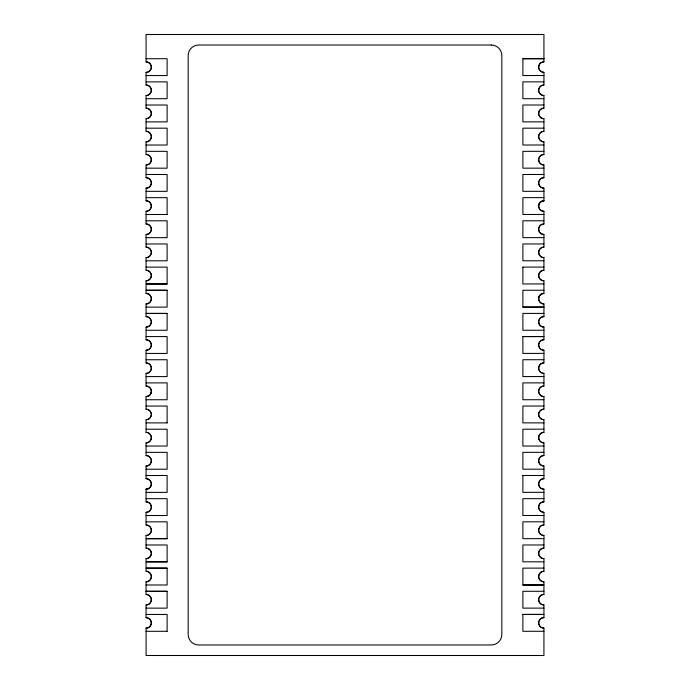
<?xml version="1.0" encoding="UTF-8"?>
<svg xmlns="http://www.w3.org/2000/svg" width="690" height="690" viewBox="0 0 690 690"><rect width="100%" height="100%" fill="white"/><g stroke="black" fill="none" stroke-linecap="round" stroke-linejoin="round"><path stroke-width="1.03" d="M543.927 58.693L522.882 58.693L522.882 75.546L543.927 75.529M146.073 58.728L167.118 58.71L167.118 75.564L146.073 75.564M522.882 58.71L543.927 58.71M146.073 81.869L167.118 81.869L167.118 98.722L146.073 98.705M543.927 81.851L522.882 81.869L522.882 98.705L543.927 98.687M146.073 105.035L167.118 105.018L167.118 121.88L146.073 121.88M543.927 105.001L522.882 105.018L522.882 121.863L543.927 121.845M146.073 128.176L167.118 128.176L167.118 145.029L146.073 145.029M543.927 128.159L522.882 128.176L522.882 145.021L543.927 145.004M146.073 151.334L167.118 151.334L167.118 168.188L146.073 168.17M543.927 151.317L522.882 151.334L522.882 168.17L543.927 168.153M146.073 174.492L167.118 174.492L167.118 191.346L146.073 191.328M543.927 174.475L522.882 174.492L522.882 191.328L543.927 191.311M146.073 197.659L167.118 197.642L167.118 214.504M543.927 197.625L522.882 197.642L522.882 214.487L543.927 214.469M146.073 214.504L167.118 214.487M146.073 220.8L167.118 220.8L167.118 237.653L146.073 237.645M543.927 220.783L522.882 220.8L522.882 237.645L543.927 237.627M146.073 243.975L167.118 243.958L167.118 260.811L146.073 260.811M543.927 243.941L522.882 243.958L522.882 260.794L543.927 260.777M146.073 267.125L167.118 267.108L167.118 283.97L146.073 283.97L167.118 283.952M522.882 267.108L543.927 267.099M543.927 283.935L522.882 283.952L522.882 267.099M167.118 290.266L146.073 290.266L167.118 290.283L167.118 307.128L146.073 307.11M543.927 290.248L522.882 290.266L522.882 307.11L543.927 307.11M522.882 307.093L543.927 307.093M167.118 313.424L146.073 313.424L167.118 313.441L167.118 330.277L146.073 330.269M543.927 313.407L522.882 313.424L522.882 330.269L543.927 330.251M522.882 336.565L543.927 336.565L522.882 336.582L522.882 353.418L543.927 353.401M146.073 336.582L167.118 336.582L167.118 353.435L146.073 353.435M146.073 359.749L167.118 359.731L167.118 376.593L146.073 376.593M543.927 359.723L522.882 359.731L522.882 376.576L543.927 376.559M146.073 382.907L167.118 382.89L167.118 399.752L146.073 399.734M543.927 382.872L522.882 382.89L522.882 399.734L543.927 399.717M146.073 406.048L167.118 406.048L167.118 422.901M543.927 406.031L522.882 406.048L522.882 422.892L543.927 422.875M146.073 422.901L167.118 422.892M146.073 429.206L167.118 429.206L167.118 446.059L146.073 446.042M543.927 429.189L522.882 429.206L522.882 446.042L543.927 446.025M146.073 452.373L167.118 452.355L167.118 469.217L146.073 469.217M543.927 452.347L522.882 452.355L522.882 469.2L543.927 469.183M146.073 475.531L167.118 475.514L167.118 492.375L146.073 492.375M522.882 475.514L543.927 475.496M543.927 492.341L522.882 492.358L522.882 475.496M146.073 498.689L167.118 498.672L167.118 515.525L146.073 515.525M543.927 498.654L522.882 498.672L522.882 515.508L543.927 515.499M146.073 521.847L167.118 521.83L167.118 538.683L146.073 538.683L167.118 538.666M543.927 521.812L522.882 521.83L522.882 538.666L543.927 538.649M146.073 544.996L167.118 544.979L167.118 561.841L146.073 561.841L167.118 561.824M543.927 544.971L522.882 544.979L522.882 561.824L543.927 561.807M167.118 568.137L146.073 568.137L167.118 568.155L167.118 584.999L146.073 584.982M543.927 568.12L522.882 568.137L522.882 584.982L543.927 584.982L522.882 584.965M146.073 591.295L167.118 591.295L167.118 608.149L146.073 608.132M543.927 591.278L522.882 591.295L522.882 608.132L543.927 608.123M146.073 591.313L167.118 591.313M522.882 614.436L543.927 614.436L522.882 614.454L522.882 631.29L543.927 631.272M146.073 614.454L167.118 614.454L167.118 631.307M146.073 631.307L167.118 631.29M543.927 165.013A5.261 5.261 0 0 1 538.666 159.752A5.261 5.261 0 0 1 543.927 154.491L543.936 141.847A5.261 5.261 0 0 1 538.666 136.594A5.261 5.261 0 0 1 543.927 131.333L543.936 118.689A5.261 5.261 0 0 1 538.666 113.445A5.261 5.261 0 0 1 543.927 108.175L543.936 95.531A5.261 5.261 0 0 1 538.666 90.287A5.261 5.261 0 0 1 543.927 85.025L543.936 72.372A5.261 5.261 0 0 1 538.666 67.128A5.261 5.261 0 0 1 543.927 61.867L543.927 34.5L146.073 34.5L146.064 61.884A5.261 5.261 0 0 1 151.326 67.146A5.261 5.261 0 0 1 146.064 72.407M543.927 373.419A5.261 5.261 0 0 1 538.666 368.158A5.261 5.261 0 0 1 543.927 362.897L543.936 350.244A5.261 5.261 0 0 1 538.666 345A5.261 5.261 0 0 1 543.927 339.739L543.936 327.095A5.261 5.261 0 0 1 538.666 321.842A5.261 5.261 0 0 1 543.927 316.581L543.936 303.936A5.261 5.261 0 0 1 538.666 298.692A5.261 5.261 0 0 1 543.927 293.423L543.936 280.778A5.261 5.261 0 0 1 538.666 275.534A5.261 5.261 0 0 1 543.927 270.273L543.936 257.62A5.261 5.261 0 0 1 538.666 252.376A5.261 5.261 0 0 1 543.927 247.115L543.936 234.471A5.261 5.261 0 0 1 538.666 229.218A5.261 5.261 0 0 1 543.927 223.957L543.936 211.312A5.261 5.261 0 0 1 538.666 206.069A5.261 5.261 0 0 1 543.927 200.799L543.936 188.154A5.261 5.261 0 0 1 538.666 182.91A5.261 5.261 0 0 1 543.927 177.649L543.936 164.996A5.261 5.261 0 0 1 538.674 159.735A5.261 5.261 0 0 1 543.936 154.482M543.927 581.825A5.261 5.261 0 0 1 538.666 576.555A5.261 5.261 0 0 1 543.927 571.294L543.936 558.65A5.261 5.261 0 0 1 538.666 553.406A5.261 5.261 0 0 1 543.927 548.145L543.936 535.492A5.261 5.261 0 0 1 538.666 530.248A5.261 5.261 0 0 1 543.927 524.986L543.936 512.342A5.261 5.261 0 0 1 538.666 507.09A5.261 5.261 0 0 1 543.927 501.828L543.936 489.184A5.261 5.261 0 0 1 538.666 483.932A5.261 5.261 0 0 1 543.927 478.67L543.936 466.026A5.261 5.261 0 0 1 538.666 460.782A5.261 5.261 0 0 1 543.927 455.521L543.936 442.868A5.261 5.261 0 0 1 538.666 437.624A5.261 5.261 0 0 1 543.927 432.363L543.936 419.718A5.261 5.261 0 0 1 538.666 414.466A5.261 5.261 0 0 1 543.927 409.204L543.936 396.56A5.261 5.261 0 0 1 538.666 391.308A5.261 5.261 0 0 1 543.927 386.046L543.936 373.402A5.261 5.261 0 0 1 538.674 368.141A5.261 5.261 0 0 1 543.936 362.88M146.073 524.986A5.261 5.261 0 0 1 151.334 530.248A5.261 5.261 0 0 1 146.073 535.509L146.064 548.153A5.261 5.261 0 0 1 151.334 553.406A5.261 5.261 0 0 1 146.073 558.667L146.064 571.311A5.261 5.261 0 0 1 151.334 576.555A5.261 5.261 0 0 1 146.073 581.825L146.064 594.47A5.261 5.261 0 0 1 151.334 599.714A5.261 5.261 0 0 1 146.073 604.975L146.064 617.628A5.261 5.261 0 0 1 151.334 622.872A5.261 5.261 0 0 1 146.073 628.133L146.073 655.5L543.927 655.5L543.936 628.116A5.261 5.261 0 0 1 538.666 622.872A5.261 5.261 0 0 1 543.927 617.61L543.936 604.957A5.261 5.261 0 0 1 538.666 599.714A5.261 5.261 0 0 1 543.927 594.452L543.936 581.808A5.261 5.261 0 0 1 538.674 576.538A5.261 5.261 0 0 1 543.936 571.286M146.064 280.804A5.261 5.261 0 0 0 151.326 275.552A5.261 5.261 0 0 0 146.073 270.29L146.073 257.637A5.261 5.261 0 0 0 151.326 252.393A5.261 5.261 0 0 0 146.073 247.132L146.073 234.479A5.261 5.261 0 0 0 151.326 229.235A5.261 5.261 0 0 0 146.073 223.974L146.073 211.33A5.261 5.261 0 0 0 151.326 206.086A5.261 5.261 0 0 0 146.073 200.816L146.073 188.172A5.261 5.261 0 0 0 151.326 182.928A5.261 5.261 0 0 0 146.073 177.666L146.073 165.013A5.261 5.261 0 0 0 151.326 159.77A5.261 5.261 0 0 0 146.073 154.508L146.073 141.855A5.261 5.261 0 0 0 151.326 136.611A5.261 5.261 0 0 0 146.073 131.35L146.073 118.706A5.261 5.261 0 0 0 151.326 113.462A5.261 5.261 0 0 0 146.073 108.192L146.073 95.548A5.261 5.261 0 0 0 151.326 90.304A5.261 5.261 0 0 0 146.073 85.043L146.073 72.39A5.261 5.261 0 0 0 151.334 67.128A5.261 5.261 0 0 0 146.073 61.867M146.073 489.21A5.261 5.261 0 0 0 151.326 483.949A5.261 5.261 0 0 0 146.073 478.688L146.073 466.043A5.261 5.261 0 0 0 151.326 460.799A5.261 5.261 0 0 0 146.073 455.538L146.073 442.885A5.261 5.261 0 0 0 151.326 437.641A5.261 5.261 0 0 0 146.073 432.38L146.073 419.727A5.261 5.261 0 0 0 151.326 414.483A5.261 5.261 0 0 0 146.073 409.222L146.073 396.578A5.261 5.261 0 0 0 151.326 391.325A5.261 5.261 0 0 0 146.073 386.064L146.073 373.419A5.261 5.261 0 0 0 151.326 368.175A5.261 5.261 0 0 0 146.073 362.914L146.073 350.261A5.261 5.261 0 0 0 151.326 345.017A5.261 5.261 0 0 0 146.073 339.756L146.073 327.103A5.261 5.261 0 0 0 151.326 321.859A5.261 5.261 0 0 0 146.073 316.598L146.073 303.954A5.261 5.261 0 0 0 151.326 298.71A5.261 5.261 0 0 0 146.073 293.44L146.073 280.796A5.261 5.261 0 0 0 151.334 275.534A5.261 5.261 0 0 0 146.073 270.273M146.073 478.67A5.261 5.261 0 0 1 151.334 483.932A5.261 5.261 0 0 1 146.073 489.201L146.064 501.846A5.261 5.261 0 0 1 151.326 507.107A5.261 5.261 0 0 1 146.064 512.368L146.064 525.004A5.261 5.261 0 0 1 151.326 530.265A5.261 5.261 0 0 1 146.064 535.518M543.927 628.116A5.261 5.261 0 0 1 538.674 622.854A5.261 5.261 0 0 1 543.936 617.593M543.927 604.957A5.261 5.261 0 0 1 538.674 599.696A5.261 5.261 0 0 1 543.936 594.444M543.927 558.65A5.261 5.261 0 0 1 538.674 553.389A5.261 5.261 0 0 1 543.936 548.127M543.927 535.492A5.261 5.261 0 0 1 538.674 530.231A5.261 5.261 0 0 1 543.936 524.978M543.927 512.334A5.261 5.261 0 0 1 538.674 507.072A5.261 5.261 0 0 1 543.936 501.82M543.927 489.184A5.261 5.261 0 0 1 538.674 483.914A5.261 5.261 0 0 1 543.936 478.662M543.927 466.026A5.261 5.261 0 0 1 538.674 460.765A5.261 5.261 0 0 1 543.936 455.504M543.927 442.868A5.261 5.261 0 0 1 538.674 437.607A5.261 5.261 0 0 1 543.936 432.354M543.927 419.71A5.261 5.261 0 0 1 538.674 414.449A5.261 5.261 0 0 1 543.936 409.196M543.927 396.56A5.261 5.261 0 0 1 538.674 391.29A5.261 5.261 0 0 1 543.936 386.038M543.927 350.244A5.261 5.261 0 0 1 538.674 344.983A5.261 5.261 0 0 1 543.936 339.73M543.927 327.086A5.261 5.261 0 0 1 538.674 321.825A5.261 5.261 0 0 1 543.936 316.572M543.927 303.936A5.261 5.261 0 0 1 538.674 298.675A5.261 5.261 0 0 1 543.927 293.414A5.253 5.253 0 0 0 538.847 297.312M543.927 280.778A5.261 5.261 0 0 1 538.674 275.517A5.261 5.261 0 0 1 543.936 270.256M543.927 257.62A5.261 5.261 0 0 1 538.674 252.359A5.261 5.261 0 0 1 543.936 247.106M543.927 234.462A5.261 5.261 0 0 1 538.674 229.201A5.261 5.261 0 0 1 543.936 223.948M543.927 211.312A5.261 5.261 0 0 1 538.674 206.051A5.261 5.261 0 0 1 543.927 200.79M538.847 204.689A5.253 5.253 0 0 1 543.927 200.807M543.927 188.154A5.261 5.261 0 0 1 538.674 182.893A5.261 5.261 0 0 1 543.936 177.632M543.927 141.838A5.261 5.261 0 0 1 538.674 136.577A5.261 5.261 0 0 1 543.936 131.324M543.927 118.689A5.261 5.261 0 0 1 538.674 113.419A5.261 5.261 0 0 1 543.936 108.166M543.927 95.531A5.261 5.261 0 0 1 538.674 90.269A5.261 5.261 0 0 1 543.936 85.008M543.927 72.372A5.261 5.261 0 0 1 538.674 67.111A5.261 5.261 0 0 1 543.936 61.858M146.073 386.046A5.261 5.261 0 0 1 151.334 391.308A5.261 5.261 0 0 1 146.073 396.578A5.253 5.253 0 0 0 151.153 392.688M146.073 223.957A5.261 5.261 0 0 1 151.334 229.218A5.261 5.261 0 0 1 146.073 234.479M146.073 247.115A5.261 5.261 0 0 1 151.334 252.376A5.261 5.261 0 0 1 146.073 257.637M146.073 432.363A5.261 5.261 0 0 1 151.334 437.624A5.261 5.261 0 0 1 146.073 442.885M146.073 409.204A5.261 5.261 0 0 1 151.334 414.466A5.261 5.261 0 0 1 146.073 419.727M146.073 594.47A5.261 5.261 0 0 1 151.326 599.731A5.261 5.261 0 0 1 146.064 604.992M146.073 548.162A5.261 5.261 0 0 1 151.326 553.423A5.261 5.261 0 0 1 146.064 558.676M146.073 293.423A5.261 5.261 0 0 1 151.334 298.692A5.261 5.261 0 0 1 146.073 303.954M146.073 177.649A5.261 5.261 0 0 1 151.334 182.91A5.261 5.261 0 0 1 146.073 188.172M146.073 200.799A5.261 5.261 0 0 1 151.334 206.069A5.261 5.261 0 0 1 146.073 211.33M146.073 85.025A5.261 5.261 0 0 1 151.334 90.287A5.261 5.261 0 0 1 146.073 95.548M146.073 455.521A5.261 5.261 0 0 1 151.334 460.782A5.261 5.261 0 0 1 146.073 466.043M146.073 131.333A5.261 5.261 0 0 1 151.334 136.594A5.261 5.261 0 0 1 146.073 141.855M146.073 154.491A5.261 5.261 0 0 1 151.334 159.752A5.261 5.261 0 0 1 146.073 165.013M146.073 339.739A5.261 5.261 0 0 1 151.334 345A5.261 5.261 0 0 1 146.073 350.261M146.073 501.828A5.261 5.261 0 0 1 151.334 507.09A5.261 5.261 0 0 1 146.073 512.351M146.073 316.581A5.261 5.261 0 0 1 151.334 321.842A5.261 5.261 0 0 1 146.073 327.103M146.073 108.175A5.261 5.261 0 0 1 151.334 113.445A5.261 5.261 0 0 1 146.073 118.706M151.153 485.311A5.253 5.253 0 0 1 146.073 489.193M146.073 362.897A5.261 5.261 0 0 1 151.334 368.158A5.261 5.261 0 0 1 146.073 373.419M146.073 617.628A5.261 5.261 0 0 1 151.326 622.889A5.261 5.261 0 0 1 146.064 628.142M146.073 571.311A5.261 5.261 0 0 1 151.326 576.581A5.261 5.261 0 0 1 146.064 581.834M491.306 45.023L198.694 45.023A10.522 10.522 0 0 0 188.172 55.554L188.172 634.446A10.522 10.522 0 0 0 198.694 644.977L491.306 644.977A10.522 10.522 0 0 0 501.828 634.446L501.828 55.554A10.522 10.522 0 0 0 491.306 45.023"/></g></svg>
